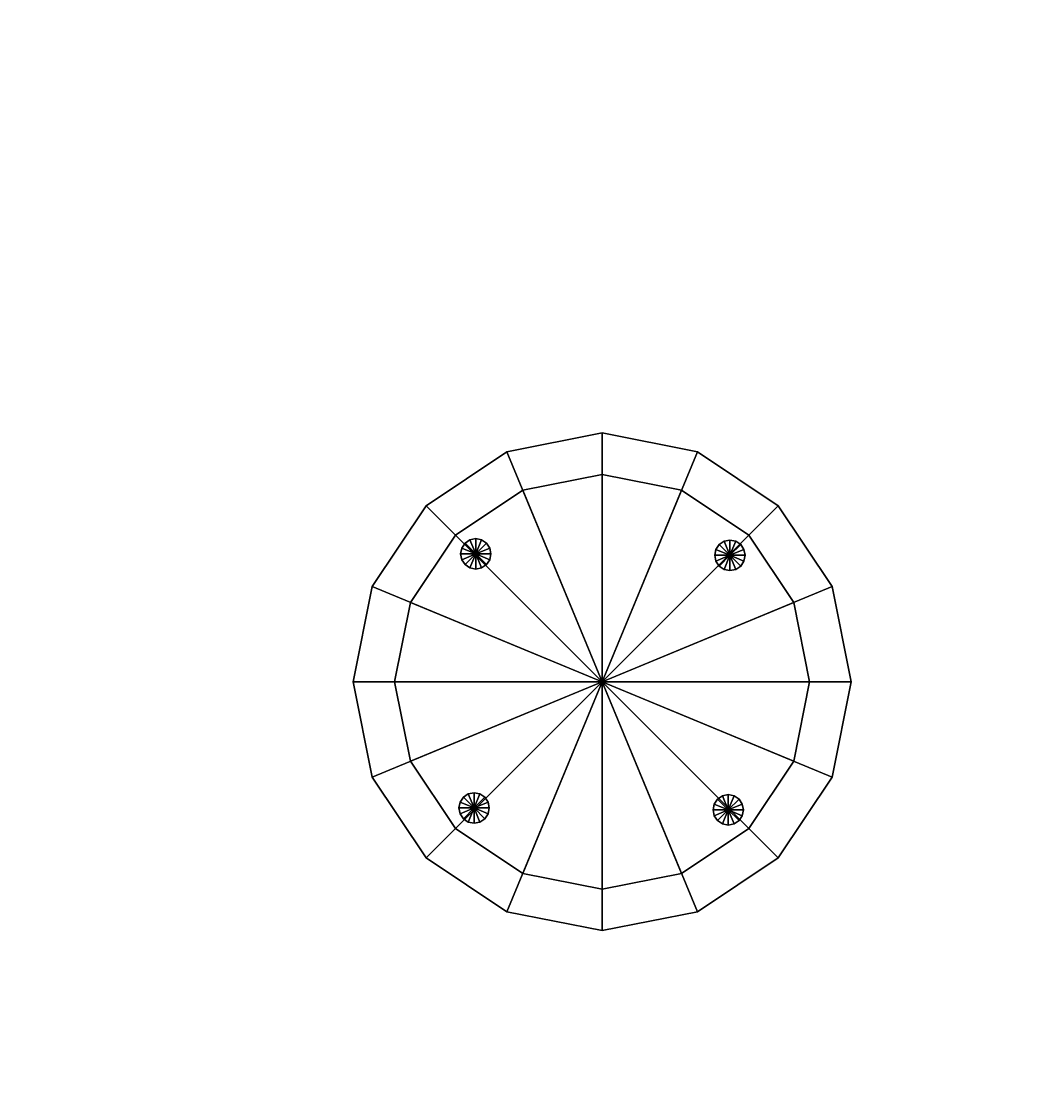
# Model space of a CAD drawing. Header units: millimetres. Extents: x -8000 to 18500, y -500 to 32500.
# Drawn here: x 6080 to 6815, y 8610 to 9378 of the extents above; entities that cross this region are included whole.
import ezdxf

# ---------------------------------------------------------------- set-up
doc = ezdxf.new("R2010")
doc.units = ezdxf.units.MM
for name, color, linetype in [('3D-FINISH', 7, 'Continuous'), ('3D-FURNITURE', 7, 'Continuous'), ('3D-ROOF', 7, 'Continuous'), ('3D-SLABS', 7, 'Continuous')]:
    doc.layers.add(name, color=color, linetype=linetype)

msp = doc.modelspace()

# ---------------------------------------------------------------- linework, layer by layer
at = {"layer": '3D-FINISH', "color": 7}
for points in [[(200, 200, 590), (200, 9800, 590), (9800, 9800, 590), (9800, 200, 590)], [(200, 200, 600), (9800, 200, 600), (9800, 9800, 600), (200, 9800, 600)], [(200, 200, 3990), (200, 9800, 3990), (9800, 9800, 3990), (9800, 200, 3990)], [(200, 200, 4000), (9800, 200, 4000), (9800, 9800, 4000), (200, 9800, 4000)]]:
    msp.add_3dface(points, dxfattribs=at)
at = {"layer": '3D-FURNITURE', "color": 7}
for points in [[(6500, 9080, 1250), (6431.12, 9066.3, 1250), (6431.12, 9066.3, 1295), (6500, 9080, 1295)], [(6500, 8900, 1295), (6500, 9080, 1295), (6431.12, 9066.3, 1295), (6500, 8900, 1295)], [(6500, 8900, 1250), (6431.12, 9066.3, 1250), (6500, 9080, 1250), (6500, 8900, 1250)], [(6568.88, 9066.3, 1250), (6500, 9080, 1250), (6500, 9080, 1295), (6568.88, 9066.3, 1295)], [(6500, 8900, 1295), (6568.88, 9066.3, 1295), (6500, 9080, 1295), (6500, 8900, 1295)], [(6500, 8900, 1250), (6500, 9080, 1250), (6568.88, 9066.3, 1250), (6500, 8900, 1250)], [(6431.12, 9066.3, 1250), (6372.72, 9027.28, 1250), (6372.72, 9027.28, 1295), (6431.12, 9066.3, 1295)], [(6500, 8900, 1295), (6431.12, 9066.3, 1295), (6372.72, 9027.28, 1295), (6500, 8900, 1295)], [(6500, 8900, 1250), (6372.72, 9027.28, 1250), (6431.12, 9066.3, 1250), (6500, 8900, 1250)], [(6500, 8900, 1295), (6627.28, 9027.28, 1295), (6568.88, 9066.3, 1295), (6500, 8900, 1295)], [(6500, 8900, 1250), (6568.88, 9066.3, 1250), (6627.28, 9027.28, 1250), (6500, 8900, 1250)], [(6627.28, 9027.28, 1250), (6568.88, 9066.3, 1250), (6568.88, 9066.3, 1295), (6627.28, 9027.28, 1295)], [(6500, 9050, 860), (6442.6, 9038.58, 860), (6442.6, 9038.58, 875), (6500, 9050, 875)], [(6500, 8900, 875), (6500, 9050, 875), (6442.6, 9038.58, 875), (6500, 8900, 875)], [(6500, 8900, 860), (6442.6, 9038.58, 860), (6500, 9050, 860), (6500, 8900, 860)], [(6557.4, 9038.58, 860), (6500, 9050, 860), (6500, 9050, 875), (6557.4, 9038.58, 875)], [(6500, 8900, 875), (6557.4, 9038.58, 875), (6500, 9050, 875), (6500, 8900, 875)], [(6500, 8900, 860), (6500, 9050, 860), (6557.4, 9038.58, 860), (6500, 8900, 860)], [(6442.6, 9038.58, 860), (6393.93, 9006.07, 860), (6393.93, 9006.07, 875), (6442.6, 9038.58, 875)], [(6500, 8900, 875), (6442.6, 9038.58, 875), (6393.93, 9006.07, 875), (6500, 8900, 875)], [(6500, 8900, 860), (6393.93, 9006.07, 860), (6442.6, 9038.58, 860), (6500, 8900, 860)], [(6500, 8900, 875), (6606.07, 9006.07, 875), (6557.4, 9038.58, 875), (6500, 8900, 875)], [(6500, 8900, 860), (6557.4, 9038.58, 860), (6606.07, 9006.07, 860), (6500, 8900, 860)], [(6606.07, 9006.07, 860), (6557.4, 9038.58, 860), (6557.4, 9038.58, 875), (6606.07, 9006.07, 875)], [(6372.72, 9027.28, 1250), (6333.7, 8968.88, 1250), (6333.7, 8968.88, 1295), (6372.72, 9027.28, 1295)], [(6500, 8900, 1295), (6372.72, 9027.28, 1295), (6333.7, 8968.88, 1295), (6500, 8900, 1295)], [(6500, 8900, 1250), (6333.7, 8968.88, 1250), (6372.72, 9027.28, 1250), (6500, 8900, 1250)], [(6500, 8900, 1295), (6666.3, 8968.88, 1295), (6627.28, 9027.28, 1295), (6500, 8900, 1295)], [(6500, 8900, 1250), (6627.28, 9027.28, 1250), (6666.3, 8968.88, 1250), (6500, 8900, 1250)], [(6666.3, 8968.88, 1250), (6627.28, 9027.28, 1250), (6627.28, 9027.28, 1295), (6666.3, 8968.88, 1295)], [(6393.93, 9006.07, 860), (6361.42, 8957.4, 860), (6361.42, 8957.4, 875), (6393.93, 9006.07, 875)], [(6500, 8900, 875), (6393.93, 9006.07, 875), (6361.42, 8957.4, 875), (6500, 8900, 875)], [(6500, 8900, 860), (6361.42, 8957.4, 860), (6393.93, 9006.07, 860), (6500, 8900, 860)], [(6500, 8900, 875), (6638.58, 8957.4, 875), (6606.07, 9006.07, 875), (6500, 8900, 875)], [(6500, 8900, 860), (6606.07, 9006.07, 860), (6638.58, 8957.4, 860), (6500, 8900, 860)], [(6638.58, 8957.4, 860), (6606.07, 9006.07, 860), (6606.07, 9006.07, 875), (6638.58, 8957.4, 875)], [(6400.87, 9000.27, 600), (6398.48, 8996.7, 600), (6398.48, 8996.7, 1250), (6400.87, 9000.27, 1250)], [(6408.65, 8992.49, 1250), (6400.87, 9000.27, 1250), (6398.48, 8996.7, 1250), (6408.65, 8992.49, 1250)], [(6408.65, 8992.49, 600), (6398.48, 8996.7, 600), (6400.87, 9000.27, 600), (6408.65, 8992.49, 600)], [(6404.44, 9002.65, 600), (6400.87, 9000.27, 600), (6400.87, 9000.27, 1250), (6404.44, 9002.65, 1250)], [(6408.65, 8992.49, 1250), (6404.44, 9002.65, 1250), (6400.87, 9000.27, 1250), (6408.65, 8992.49, 1250)], [(6408.65, 8992.49, 600), (6400.87, 9000.27, 600), (6404.44, 9002.65, 600), (6408.65, 8992.49, 600)], [(6408.65, 9003.49, 600), (6404.44, 9002.65, 600), (6404.44, 9002.65, 1250), (6408.65, 9003.49, 1250)], [(6408.65, 8992.49, 1250), (6408.65, 9003.49, 1250), (6404.44, 9002.65, 1250), (6408.65, 8992.49, 1250)], [(6408.65, 8992.49, 600), (6404.44, 9002.65, 600), (6408.65, 9003.49, 600), (6408.65, 8992.49, 600)], [(6412.86, 9002.65, 600), (6408.65, 9003.49, 600), (6408.65, 9003.49, 1250), (6412.86, 9002.65, 1250)], [(6408.65, 8992.49, 1250), (6412.86, 9002.65, 1250), (6408.65, 9003.49, 1250), (6408.65, 8992.49, 1250)], [(6408.65, 8992.49, 600), (6408.65, 9003.49, 600), (6412.86, 9002.65, 600), (6408.65, 8992.49, 600)], [(6408.65, 8992.49, 1250), (6416.43, 9000.27, 1250), (6412.86, 9002.65, 1250), (6408.65, 8992.49, 1250)], [(6408.65, 8992.49, 600), (6412.86, 9002.65, 600), (6416.43, 9000.27, 600), (6408.65, 8992.49, 600)], [(6408.65, 8992.49, 1250), (6418.81, 8996.7, 1250), (6416.43, 9000.27, 1250), (6408.65, 8992.49, 1250)], [(6408.65, 8992.49, 600), (6416.43, 9000.27, 600), (6418.81, 8996.7, 600), (6408.65, 8992.49, 600)], [(6416.43, 9000.27, 600), (6412.86, 9002.65, 600), (6412.86, 9002.65, 1250), (6416.43, 9000.27, 1250)], [(6418.81, 8996.7, 600), (6416.43, 9000.27, 600), (6416.43, 9000.27, 1250), (6418.81, 8996.7, 1250)], [(6584.64, 8999.2, 600), (6582.26, 8995.64, 600), (6582.26, 8995.64, 1250), (6584.64, 8999.2, 1250)], [(6592.42, 8991.43, 1250), (6584.64, 8999.2, 1250), (6582.26, 8995.64, 1250), (6592.42, 8991.43, 1250)], [(6592.42, 8991.43, 600), (6582.26, 8995.64, 600), (6584.64, 8999.2, 600), (6592.42, 8991.43, 600)], [(6588.21, 9001.59, 600), (6584.64, 8999.2, 600), (6584.64, 8999.2, 1250), (6588.21, 9001.59, 1250)], [(6592.42, 8991.43, 1250), (6588.21, 9001.59, 1250), (6584.64, 8999.2, 1250), (6592.42, 8991.43, 1250)], [(6592.42, 8991.43, 600), (6584.64, 8999.2, 600), (6588.21, 9001.59, 600), (6592.42, 8991.43, 600)], [(6592.42, 9002.43, 600), (6588.21, 9001.59, 600), (6588.21, 9001.59, 1250), (6592.42, 9002.43, 1250)], [(6592.42, 8991.43, 1250), (6592.42, 9002.43, 1250), (6588.21, 9001.59, 1250), (6592.42, 8991.43, 1250)], [(6592.42, 8991.43, 600), (6588.21, 9001.59, 600), (6592.42, 9002.43, 600), (6592.42, 8991.43, 600)], [(6596.63, 9001.59, 600), (6592.42, 9002.43, 600), (6592.42, 9002.43, 1250), (6596.63, 9001.59, 1250)], [(6592.42, 8991.43, 1250), (6596.63, 9001.59, 1250), (6592.42, 9002.43, 1250), (6592.42, 8991.43, 1250)], [(6592.42, 8991.43, 600), (6592.42, 9002.43, 600), (6596.63, 9001.59, 600), (6592.42, 8991.43, 600)], [(6592.42, 8991.43, 1250), (6600.2, 8999.2, 1250), (6596.63, 9001.59, 1250), (6592.42, 8991.43, 1250)], [(6592.42, 8991.43, 600), (6596.63, 9001.59, 600), (6600.2, 8999.2, 600), (6592.42, 8991.43, 600)], [(6592.42, 8991.43, 1250), (6602.58, 8995.64, 1250), (6600.2, 8999.2, 1250), (6592.42, 8991.43, 1250)], [(6592.42, 8991.43, 600), (6600.2, 8999.2, 600), (6602.58, 8995.64, 600), (6592.42, 8991.43, 600)], [(6600.2, 8999.2, 600), (6596.63, 9001.59, 600), (6596.63, 9001.59, 1250), (6600.2, 8999.2, 1250)], [(6602.58, 8995.64, 600), (6600.2, 8999.2, 600), (6600.2, 8999.2, 1250), (6602.58, 8995.64, 1250)], [(6398.48, 8996.7, 600), (6397.65, 8992.49, 600), (6397.65, 8992.49, 1250), (6398.48, 8996.7, 1250)], [(6408.65, 8992.49, 1250), (6398.48, 8996.7, 1250), (6397.65, 8992.49, 1250), (6408.65, 8992.49, 1250)], [(6408.65, 8992.49, 600), (6397.65, 8992.49, 600), (6398.48, 8996.7, 600), (6408.65, 8992.49, 600)], [(6397.65, 8992.49, 600), (6398.48, 8988.28, 600), (6398.48, 8988.28, 1250), (6397.65, 8992.49, 1250)], [(6408.65, 8992.49, 1250), (6397.65, 8992.49, 1250), (6398.48, 8988.28, 1250), (6408.65, 8992.49, 1250)], [(6408.65, 8992.49, 600), (6398.48, 8988.28, 600), (6397.65, 8992.49, 600), (6408.65, 8992.49, 600)], [(6408.65, 8992.49, 1250), (6398.48, 8988.28, 1250), (6400.87, 8984.71, 1250), (6408.65, 8992.49, 1250)], [(6408.65, 8992.49, 600), (6400.87, 8984.71, 600), (6398.48, 8988.28, 600), (6408.65, 8992.49, 600)], [(6408.65, 8992.49, 1250), (6400.87, 8984.71, 1250), (6404.44, 8982.33, 1250), (6408.65, 8992.49, 1250)], [(6408.65, 8992.49, 600), (6404.44, 8982.33, 600), (6400.87, 8984.71, 600), (6408.65, 8992.49, 600)], [(6408.65, 8992.49, 1250), (6404.44, 8982.33, 1250), (6408.65, 8981.49, 1250), (6408.65, 8992.49, 1250)], [(6408.65, 8992.49, 600), (6408.65, 8981.49, 600), (6404.44, 8982.33, 600), (6408.65, 8992.49, 600)], [(6408.65, 8992.49, 1250), (6419.65, 8992.49, 1250), (6418.81, 8996.7, 1250), (6408.65, 8992.49, 1250)], [(6408.65, 8992.49, 600), (6418.81, 8996.7, 600), (6419.65, 8992.49, 600), (6408.65, 8992.49, 600)], [(6408.65, 8992.49, 1250), (6408.65, 8981.49, 1250), (6412.86, 8982.33, 1250), (6408.65, 8992.49, 1250)], [(6408.65, 8992.49, 600), (6412.86, 8982.33, 600), (6408.65, 8981.49, 600), (6408.65, 8992.49, 600)], [(6408.65, 8992.49, 1250), (6412.86, 8982.33, 1250), (6416.43, 8984.71, 1250), (6408.65, 8992.49, 1250)], [(6408.65, 8992.49, 600), (6416.43, 8984.71, 600), (6412.86, 8982.33, 600), (6408.65, 8992.49, 600)], [(6408.65, 8992.49, 1250), (6416.43, 8984.71, 1250), (6418.81, 8988.28, 1250), (6408.65, 8992.49, 1250)], [(6408.65, 8992.49, 600), (6418.81, 8988.28, 600), (6416.43, 8984.71, 600), (6408.65, 8992.49, 600)], [(6408.65, 8992.49, 1250), (6418.81, 8988.28, 1250), (6419.65, 8992.49, 1250), (6408.65, 8992.49, 1250)], [(6408.65, 8992.49, 600), (6419.65, 8992.49, 600), (6418.81, 8988.28, 600), (6408.65, 8992.49, 600)], [(6419.65, 8992.49, 600), (6418.81, 8996.7, 600), (6418.81, 8996.7, 1250), (6419.65, 8992.49, 1250)], [(6418.81, 8988.28, 600), (6419.65, 8992.49, 600), (6419.65, 8992.49, 1250), (6418.81, 8988.28, 1250)], [(6582.26, 8995.64, 600), (6581.42, 8991.43, 600), (6581.42, 8991.43, 1250), (6582.26, 8995.64, 1250)], [(6592.42, 8991.43, 1250), (6582.26, 8995.64, 1250), (6581.42, 8991.43, 1250), (6592.42, 8991.43, 1250)], [(6592.42, 8991.43, 600), (6581.42, 8991.43, 600), (6582.26, 8995.64, 600), (6592.42, 8991.43, 600)], [(6581.42, 8991.43, 600), (6582.26, 8987.22, 600), (6582.26, 8987.22, 1250), (6581.42, 8991.43, 1250)], [(6592.42, 8991.43, 1250), (6581.42, 8991.43, 1250), (6582.26, 8987.22, 1250), (6592.42, 8991.43, 1250)], [(6592.42, 8991.43, 600), (6582.26, 8987.22, 600), (6581.42, 8991.43, 600), (6592.42, 8991.43, 600)], [(6592.42, 8991.43, 1250), (6582.26, 8987.22, 1250), (6584.64, 8983.65, 1250), (6592.42, 8991.43, 1250)], [(6592.42, 8991.43, 600), (6584.64, 8983.65, 600), (6582.26, 8987.22, 600), (6592.42, 8991.43, 600)], [(6592.42, 8991.43, 1250), (6584.64, 8983.65, 1250), (6588.21, 8981.26, 1250), (6592.42, 8991.43, 1250)], [(6592.42, 8991.43, 600), (6588.21, 8981.26, 600), (6584.64, 8983.65, 600), (6592.42, 8991.43, 600)], [(6592.42, 8991.43, 1250), (6588.21, 8981.26, 1250), (6592.42, 8980.43, 1250), (6592.42, 8991.43, 1250)], [(6592.42, 8991.43, 600), (6592.42, 8980.43, 600), (6588.21, 8981.26, 600), (6592.42, 8991.43, 600)], [(6592.42, 8991.43, 1250), (6603.42, 8991.43, 1250), (6602.58, 8995.64, 1250), (6592.42, 8991.43, 1250)], [(6592.42, 8991.43, 600), (6602.58, 8995.64, 600), (6603.42, 8991.43, 600), (6592.42, 8991.43, 600)], [(6592.42, 8991.43, 1250), (6592.42, 8980.43, 1250), (6596.63, 8981.26, 1250), (6592.42, 8991.43, 1250)], [(6592.42, 8991.43, 600), (6596.63, 8981.26, 600), (6592.42, 8980.43, 600), (6592.42, 8991.43, 600)], [(6592.42, 8991.43, 1250), (6596.63, 8981.26, 1250), (6600.2, 8983.65, 1250), (6592.42, 8991.43, 1250)], [(6592.42, 8991.43, 600), (6600.2, 8983.65, 600), (6596.63, 8981.26, 600), (6592.42, 8991.43, 600)], [(6592.42, 8991.43, 1250), (6600.2, 8983.65, 1250), (6602.58, 8987.22, 1250), (6592.42, 8991.43, 1250)], [(6592.42, 8991.43, 600), (6602.58, 8987.22, 600), (6600.2, 8983.65, 600), (6592.42, 8991.43, 600)], [(6592.42, 8991.43, 1250), (6602.58, 8987.22, 1250), (6603.42, 8991.43, 1250), (6592.42, 8991.43, 1250)], [(6592.42, 8991.43, 600), (6603.42, 8991.43, 600), (6602.58, 8987.22, 600), (6592.42, 8991.43, 600)], [(6603.42, 8991.43, 600), (6602.58, 8995.64, 600), (6602.58, 8995.64, 1250), (6603.42, 8991.43, 1250)], [(6602.58, 8987.22, 600), (6603.42, 8991.43, 600), (6603.42, 8991.43, 1250), (6602.58, 8987.22, 1250)], [(6398.48, 8988.28, 600), (6400.87, 8984.71, 600), (6400.87, 8984.71, 1250), (6398.48, 8988.28, 1250)], [(6400.87, 8984.71, 600), (6404.44, 8982.33, 600), (6404.44, 8982.33, 1250), (6400.87, 8984.71, 1250)], [(6404.44, 8982.33, 600), (6408.65, 8981.49, 600), (6408.65, 8981.49, 1250), (6404.44, 8982.33, 1250)], [(6408.65, 8981.49, 600), (6412.86, 8982.33, 600), (6412.86, 8982.33, 1250), (6408.65, 8981.49, 1250)], [(6412.86, 8982.33, 600), (6416.43, 8984.71, 600), (6416.43, 8984.71, 1250), (6412.86, 8982.33, 1250)], [(6416.43, 8984.71, 600), (6418.81, 8988.28, 600), (6418.81, 8988.28, 1250), (6416.43, 8984.71, 1250)], [(6582.26, 8987.22, 600), (6584.64, 8983.65, 600), (6584.64, 8983.65, 1250), (6582.26, 8987.22, 1250)], [(6584.64, 8983.65, 600), (6588.21, 8981.26, 600), (6588.21, 8981.26, 1250), (6584.64, 8983.65, 1250)], [(6596.63, 8981.26, 600), (6600.2, 8983.65, 600), (6600.2, 8983.65, 1250), (6596.63, 8981.26, 1250)], [(6600.2, 8983.65, 600), (6602.58, 8987.22, 600), (6602.58, 8987.22, 1250), (6600.2, 8983.65, 1250)], [(6588.21, 8981.26, 600), (6592.42, 8980.43, 600), (6592.42, 8980.43, 1250), (6588.21, 8981.26, 1250)], [(6592.42, 8980.43, 600), (6596.63, 8981.26, 600), (6596.63, 8981.26, 1250), (6592.42, 8980.43, 1250)], [(6333.7, 8968.88, 1250), (6320, 8900, 1250), (6320, 8900, 1295), (6333.7, 8968.88, 1295)], [(6500, 8900, 1295), (6333.7, 8968.88, 1295), (6320, 8900, 1295), (6500, 8900, 1295)], [(6500, 8900, 1250), (6320, 8900, 1250), (6333.7, 8968.88, 1250), (6500, 8900, 1250)], [(6500, 8900, 1295), (6680, 8900, 1295), (6666.3, 8968.88, 1295), (6500, 8900, 1295)], [(6500, 8900, 1250), (6666.3, 8968.88, 1250), (6680, 8900, 1250), (6500, 8900, 1250)], [(6680, 8900, 1250), (6666.3, 8968.88, 1250), (6666.3, 8968.88, 1295), (6680, 8900, 1295)], [(6361.42, 8957.4, 860), (6350, 8900, 860), (6350, 8900, 875), (6361.42, 8957.4, 875)], [(6500, 8900, 875), (6361.42, 8957.4, 875), (6350, 8900, 875), (6500, 8900, 875)], [(6500, 8900, 860), (6350, 8900, 860), (6361.42, 8957.4, 860), (6500, 8900, 860)], [(6500, 8900, 875), (6650, 8900, 875), (6638.58, 8957.4, 875), (6500, 8900, 875)], [(6500, 8900, 860), (6638.58, 8957.4, 860), (6650, 8900, 860), (6500, 8900, 860)], [(6650, 8900, 860), (6638.58, 8957.4, 860), (6638.58, 8957.4, 875), (6650, 8900, 875)], [(6320, 8900, 1250), (6333.7, 8831.12, 1250), (6333.7, 8831.12, 1295), (6320, 8900, 1295)], [(6500, 8900, 1295), (6320, 8900, 1295), (6333.7, 8831.12, 1295), (6500, 8900, 1295)], [(6500, 8900, 1250), (6333.7, 8831.12, 1250), (6320, 8900, 1250), (6500, 8900, 1250)], [(6500, 8900, 1295), (6333.7, 8831.12, 1295), (6372.72, 8772.72, 1295), (6500, 8900, 1295)], [(6500, 8900, 1250), (6372.72, 8772.72, 1250), (6333.7, 8831.12, 1250), (6500, 8900, 1250)], [(6350, 8900, 860), (6361.42, 8842.6, 860), (6361.42, 8842.6, 875), (6350, 8900, 875)], [(6500, 8900, 875), (6350, 8900, 875), (6361.42, 8842.6, 875), (6500, 8900, 875)], [(6500, 8900, 860), (6361.42, 8842.6, 860), (6350, 8900, 860), (6500, 8900, 860)], [(6500, 8900, 875), (6361.42, 8842.6, 875), (6393.93, 8793.93, 875), (6500, 8900, 875)], [(6500, 8900, 860), (6393.93, 8793.93, 860), (6361.42, 8842.6, 860), (6500, 8900, 860)], [(6500, 8900, 1295), (6372.72, 8772.72, 1295), (6431.12, 8733.7, 1295), (6500, 8900, 1295)], [(6500, 8900, 1250), (6431.12, 8733.7, 1250), (6372.72, 8772.72, 1250), (6500, 8900, 1250)], [(6500, 8900, 875), (6393.93, 8793.93, 875), (6442.6, 8761.42, 875), (6500, 8900, 875)], [(6500, 8900, 860), (6442.6, 8761.42, 860), (6393.93, 8793.93, 860), (6500, 8900, 860)], [(6500, 8900, 1295), (6431.12, 8733.7, 1295), (6500, 8720, 1295), (6500, 8900, 1295)], [(6500, 8900, 1250), (6500, 8720, 1250), (6431.12, 8733.7, 1250), (6500, 8900, 1250)], [(6500, 8900, 875), (6442.6, 8761.42, 875), (6500, 8750, 875), (6500, 8900, 875)], [(6500, 8900, 860), (6500, 8750, 860), (6442.6, 8761.42, 860), (6500, 8900, 860)], [(6500, 8900, 875), (6500, 8750, 875), (6557.4, 8761.42, 875), (6500, 8900, 875)], [(6500, 8900, 860), (6557.4, 8761.42, 860), (6500, 8750, 860), (6500, 8900, 860)], [(6500, 8900, 875), (6557.4, 8761.42, 875), (6606.07, 8793.93, 875), (6500, 8900, 875)], [(6500, 8900, 860), (6606.07, 8793.93, 860), (6557.4, 8761.42, 860), (6500, 8900, 860)], [(6500, 8900, 875), (6606.07, 8793.93, 875), (6638.58, 8842.6, 875), (6500, 8900, 875)], [(6500, 8900, 860), (6638.58, 8842.6, 860), (6606.07, 8793.93, 860), (6500, 8900, 860)], [(6500, 8900, 875), (6638.58, 8842.6, 875), (6650, 8900, 875), (6500, 8900, 875)], [(6500, 8900, 860), (6650, 8900, 860), (6638.58, 8842.6, 860), (6500, 8900, 860)], [(6500, 8900, 1295), (6500, 8720, 1295), (6568.88, 8733.7, 1295), (6500, 8900, 1295)], [(6500, 8900, 1250), (6568.88, 8733.7, 1250), (6500, 8720, 1250), (6500, 8900, 1250)], [(6500, 8900, 1295), (6568.88, 8733.7, 1295), (6627.28, 8772.72, 1295), (6500, 8900, 1295)], [(6500, 8900, 1250), (6627.28, 8772.72, 1250), (6568.88, 8733.7, 1250), (6500, 8900, 1250)], [(6500, 8900, 1295), (6627.28, 8772.72, 1295), (6666.3, 8831.12, 1295), (6500, 8900, 1295)], [(6500, 8900, 1250), (6666.3, 8831.12, 1250), (6627.28, 8772.72, 1250), (6500, 8900, 1250)], [(6500, 8900, 1295), (6666.3, 8831.12, 1295), (6680, 8900, 1295), (6500, 8900, 1295)], [(6500, 8900, 1250), (6680, 8900, 1250), (6666.3, 8831.12, 1250), (6500, 8900, 1250)], [(6638.58, 8842.6, 860), (6650, 8900, 860), (6650, 8900, 875), (6638.58, 8842.6, 875)], [(6666.3, 8831.12, 1250), (6680, 8900, 1250), (6680, 8900, 1295), (6666.3, 8831.12, 1295)], [(6361.42, 8842.6, 860), (6393.93, 8793.93, 860), (6393.93, 8793.93, 875), (6361.42, 8842.6, 875)], [(6606.07, 8793.93, 860), (6638.58, 8842.6, 860), (6638.58, 8842.6, 875), (6606.07, 8793.93, 875)], [(6333.7, 8831.12, 1250), (6372.72, 8772.72, 1250), (6372.72, 8772.72, 1295), (6333.7, 8831.12, 1295)], [(6627.28, 8772.72, 1250), (6666.3, 8831.12, 1250), (6666.3, 8831.12, 1295), (6627.28, 8772.72, 1295)], [(6397.27, 8812.93, 600), (6396.44, 8808.72, 600), (6396.44, 8808.72, 1250), (6397.27, 8812.93, 1250)], [(6407.44, 8808.72, 1250), (6397.27, 8812.93, 1250), (6396.44, 8808.72, 1250), (6407.44, 8808.72, 1250)], [(6407.44, 8808.72, 600), (6396.44, 8808.72, 600), (6397.27, 8812.93, 600), (6407.44, 8808.72, 600)], [(6399.66, 8816.5, 600), (6397.27, 8812.93, 600), (6397.27, 8812.93, 1250), (6399.66, 8816.5, 1250)], [(6407.44, 8808.72, 1250), (6399.66, 8816.5, 1250), (6397.27, 8812.93, 1250), (6407.44, 8808.72, 1250)], [(6407.44, 8808.72, 600), (6397.27, 8812.93, 600), (6399.66, 8816.5, 600), (6407.44, 8808.72, 600)], [(6403.23, 8818.88, 600), (6399.66, 8816.5, 600), (6399.66, 8816.5, 1250), (6403.23, 8818.88, 1250)], [(6407.44, 8808.72, 1250), (6403.23, 8818.88, 1250), (6399.66, 8816.5, 1250), (6407.44, 8808.72, 1250)], [(6407.44, 8808.72, 600), (6399.66, 8816.5, 600), (6403.23, 8818.88, 600), (6407.44, 8808.72, 600)], [(6407.44, 8819.72, 600), (6403.23, 8818.88, 600), (6403.23, 8818.88, 1250), (6407.44, 8819.72, 1250)], [(6407.44, 8808.72, 1250), (6407.44, 8819.72, 1250), (6403.23, 8818.88, 1250), (6407.44, 8808.72, 1250)], [(6407.44, 8808.72, 600), (6403.23, 8818.88, 600), (6407.44, 8819.72, 600), (6407.44, 8808.72, 600)], [(6411.65, 8818.88, 600), (6407.44, 8819.72, 600), (6407.44, 8819.72, 1250), (6411.65, 8818.88, 1250)], [(6407.44, 8808.72, 1250), (6411.65, 8818.88, 1250), (6407.44, 8819.72, 1250), (6407.44, 8808.72, 1250)], [(6407.44, 8808.72, 600), (6407.44, 8819.72, 600), (6411.65, 8818.88, 600), (6407.44, 8808.72, 600)], [(6407.44, 8808.72, 1250), (6415.21, 8816.5, 1250), (6411.65, 8818.88, 1250), (6407.44, 8808.72, 1250)], [(6407.44, 8808.72, 600), (6411.65, 8818.88, 600), (6415.21, 8816.5, 600), (6407.44, 8808.72, 600)], [(6407.44, 8808.72, 1250), (6417.6, 8812.93, 1250), (6415.21, 8816.5, 1250), (6407.44, 8808.72, 1250)], [(6407.44, 8808.72, 600), (6415.21, 8816.5, 600), (6417.6, 8812.93, 600), (6407.44, 8808.72, 600)], [(6407.44, 8808.72, 1250), (6418.44, 8808.72, 1250), (6417.6, 8812.93, 1250), (6407.44, 8808.72, 1250)], [(6407.44, 8808.72, 600), (6417.6, 8812.93, 600), (6418.44, 8808.72, 600), (6407.44, 8808.72, 600)], [(6415.21, 8816.5, 600), (6411.65, 8818.88, 600), (6411.65, 8818.88, 1250), (6415.21, 8816.5, 1250)], [(6417.6, 8812.93, 600), (6415.21, 8816.5, 600), (6415.21, 8816.5, 1250), (6417.6, 8812.93, 1250)], [(6418.44, 8808.72, 600), (6417.6, 8812.93, 600), (6417.6, 8812.93, 1250), (6418.44, 8808.72, 1250)], [(6583.43, 8815.14, 600), (6581.04, 8811.57, 600), (6581.04, 8811.57, 1250), (6583.43, 8815.14, 1250)], [(6591.21, 8807.36, 1250), (6583.43, 8815.14, 1250), (6581.04, 8811.57, 1250), (6591.21, 8807.36, 1250)], [(6591.21, 8807.36, 600), (6581.04, 8811.57, 600), (6583.43, 8815.14, 600), (6591.21, 8807.36, 600)], [(6587, 8817.53, 600), (6583.43, 8815.14, 600), (6583.43, 8815.14, 1250), (6587, 8817.53, 1250)], [(6591.21, 8807.36, 1250), (6587, 8817.53, 1250), (6583.43, 8815.14, 1250), (6591.21, 8807.36, 1250)], [(6591.21, 8807.36, 600), (6583.43, 8815.14, 600), (6587, 8817.53, 600), (6591.21, 8807.36, 600)], [(6591.21, 8818.36, 600), (6587, 8817.53, 600), (6587, 8817.53, 1250), (6591.21, 8818.36, 1250)], [(6591.21, 8807.36, 1250), (6591.21, 8818.36, 1250), (6587, 8817.53, 1250), (6591.21, 8807.36, 1250)], [(6591.21, 8807.36, 600), (6587, 8817.53, 600), (6591.21, 8818.36, 600), (6591.21, 8807.36, 600)], [(6595.41, 8817.53, 600), (6591.21, 8818.36, 600), (6591.21, 8818.36, 1250), (6595.41, 8817.53, 1250)], [(6591.21, 8807.36, 1250), (6595.41, 8817.53, 1250), (6591.21, 8818.36, 1250), (6591.21, 8807.36, 1250)], [(6591.21, 8807.36, 600), (6591.21, 8818.36, 600), (6595.41, 8817.53, 600), (6591.21, 8807.36, 600)], [(6591.21, 8807.36, 1250), (6598.98, 8815.14, 1250), (6595.41, 8817.53, 1250), (6591.21, 8807.36, 1250)], [(6591.21, 8807.36, 600), (6595.41, 8817.53, 600), (6598.98, 8815.14, 600), (6591.21, 8807.36, 600)], [(6591.21, 8807.36, 1250), (6601.37, 8811.57, 1250), (6598.98, 8815.14, 1250), (6591.21, 8807.36, 1250)], [(6591.21, 8807.36, 600), (6598.98, 8815.14, 600), (6601.37, 8811.57, 600), (6591.21, 8807.36, 600)], [(6598.98, 8815.14, 600), (6595.41, 8817.53, 600), (6595.41, 8817.53, 1250), (6598.98, 8815.14, 1250)], [(6601.37, 8811.57, 600), (6598.98, 8815.14, 600), (6598.98, 8815.14, 1250), (6601.37, 8811.57, 1250)], [(6396.44, 8808.72, 600), (6397.27, 8804.51, 600), (6397.27, 8804.51, 1250), (6396.44, 8808.72, 1250)], [(6407.44, 8808.72, 1250), (6396.44, 8808.72, 1250), (6397.27, 8804.51, 1250), (6407.44, 8808.72, 1250)], [(6407.44, 8808.72, 600), (6397.27, 8804.51, 600), (6396.44, 8808.72, 600), (6407.44, 8808.72, 600)], [(6407.44, 8808.72, 1250), (6397.27, 8804.51, 1250), (6399.66, 8800.94, 1250), (6407.44, 8808.72, 1250)], [(6407.44, 8808.72, 600), (6399.66, 8800.94, 600), (6397.27, 8804.51, 600), (6407.44, 8808.72, 600)], [(6407.44, 8808.72, 1250), (6399.66, 8800.94, 1250), (6403.23, 8798.56, 1250), (6407.44, 8808.72, 1250)], [(6407.44, 8808.72, 600), (6403.23, 8798.56, 600), (6399.66, 8800.94, 600), (6407.44, 8808.72, 600)], [(6407.44, 8808.72, 1250), (6403.23, 8798.56, 1250), (6407.44, 8797.72, 1250), (6407.44, 8808.72, 1250)], [(6407.44, 8808.72, 600), (6407.44, 8797.72, 600), (6403.23, 8798.56, 600), (6407.44, 8808.72, 600)], [(6407.44, 8808.72, 1250), (6407.44, 8797.72, 1250), (6411.65, 8798.56, 1250), (6407.44, 8808.72, 1250)], [(6407.44, 8808.72, 600), (6411.65, 8798.56, 600), (6407.44, 8797.72, 600), (6407.44, 8808.72, 600)], [(6407.44, 8808.72, 1250), (6411.65, 8798.56, 1250), (6415.21, 8800.94, 1250), (6407.44, 8808.72, 1250)], [(6407.44, 8808.72, 600), (6415.21, 8800.94, 600), (6411.65, 8798.56, 600), (6407.44, 8808.72, 600)], [(6407.44, 8808.72, 1250), (6415.21, 8800.94, 1250), (6417.6, 8804.51, 1250), (6407.44, 8808.72, 1250)], [(6407.44, 8808.72, 600), (6417.6, 8804.51, 600), (6415.21, 8800.94, 600), (6407.44, 8808.72, 600)], [(6407.44, 8808.72, 1250), (6417.6, 8804.51, 1250), (6418.44, 8808.72, 1250), (6407.44, 8808.72, 1250)], [(6407.44, 8808.72, 600), (6418.44, 8808.72, 600), (6417.6, 8804.51, 600), (6407.44, 8808.72, 600)], [(6417.6, 8804.51, 600), (6418.44, 8808.72, 600), (6418.44, 8808.72, 1250), (6417.6, 8804.51, 1250)], [(6581.04, 8811.57, 600), (6580.21, 8807.36, 600), (6580.21, 8807.36, 1250), (6581.04, 8811.57, 1250)], [(6591.21, 8807.36, 1250), (6581.04, 8811.57, 1250), (6580.21, 8807.36, 1250), (6591.21, 8807.36, 1250)], [(6591.21, 8807.36, 600), (6580.21, 8807.36, 600), (6581.04, 8811.57, 600), (6591.21, 8807.36, 600)], [(6580.21, 8807.36, 600), (6581.04, 8803.15, 600), (6581.04, 8803.15, 1250), (6580.21, 8807.36, 1250)], [(6591.21, 8807.36, 1250), (6580.21, 8807.36, 1250), (6581.04, 8803.15, 1250), (6591.21, 8807.36, 1250)], [(6591.21, 8807.36, 600), (6581.04, 8803.15, 600), (6580.21, 8807.36, 600), (6591.21, 8807.36, 600)], [(6591.21, 8807.36, 1250), (6581.04, 8803.15, 1250), (6583.43, 8799.58, 1250), (6591.21, 8807.36, 1250)], [(6591.21, 8807.36, 600), (6583.43, 8799.58, 600), (6581.04, 8803.15, 600), (6591.21, 8807.36, 600)], [(6591.21, 8807.36, 1250), (6583.43, 8799.58, 1250), (6587, 8797.2, 1250), (6591.21, 8807.36, 1250)], [(6591.21, 8807.36, 600), (6587, 8797.2, 600), (6583.43, 8799.58, 600), (6591.21, 8807.36, 600)], [(6591.21, 8807.36, 1250), (6587, 8797.2, 1250), (6591.21, 8796.36, 1250), (6591.21, 8807.36, 1250)], [(6591.21, 8807.36, 600), (6591.21, 8796.36, 600), (6587, 8797.2, 600), (6591.21, 8807.36, 600)], [(6591.21, 8807.36, 1250), (6602.21, 8807.36, 1250), (6601.37, 8811.57, 1250), (6591.21, 8807.36, 1250)], [(6591.21, 8807.36, 600), (6601.37, 8811.57, 600), (6602.21, 8807.36, 600), (6591.21, 8807.36, 600)], [(6591.21, 8807.36, 1250), (6591.21, 8796.36, 1250), (6595.41, 8797.2, 1250), (6591.21, 8807.36, 1250)], [(6591.21, 8807.36, 600), (6595.41, 8797.2, 600), (6591.21, 8796.36, 600), (6591.21, 8807.36, 600)], [(6591.21, 8807.36, 1250), (6595.41, 8797.2, 1250), (6598.98, 8799.58, 1250), (6591.21, 8807.36, 1250)], [(6591.21, 8807.36, 600), (6598.98, 8799.58, 600), (6595.41, 8797.2, 600), (6591.21, 8807.36, 600)], [(6591.21, 8807.36, 1250), (6598.98, 8799.58, 1250), (6601.37, 8803.15, 1250), (6591.21, 8807.36, 1250)], [(6591.21, 8807.36, 600), (6601.37, 8803.15, 600), (6598.98, 8799.58, 600), (6591.21, 8807.36, 600)], [(6591.21, 8807.36, 1250), (6601.37, 8803.15, 1250), (6602.21, 8807.36, 1250), (6591.21, 8807.36, 1250)], [(6591.21, 8807.36, 600), (6602.21, 8807.36, 600), (6601.37, 8803.15, 600), (6591.21, 8807.36, 600)], [(6602.21, 8807.36, 600), (6601.37, 8811.57, 600), (6601.37, 8811.57, 1250), (6602.21, 8807.36, 1250)], [(6601.37, 8803.15, 600), (6602.21, 8807.36, 600), (6602.21, 8807.36, 1250), (6601.37, 8803.15, 1250)], [(6397.27, 8804.51, 600), (6399.66, 8800.94, 600), (6399.66, 8800.94, 1250), (6397.27, 8804.51, 1250)], [(6399.66, 8800.94, 600), (6403.23, 8798.56, 600), (6403.23, 8798.56, 1250), (6399.66, 8800.94, 1250)], [(6403.23, 8798.56, 600), (6407.44, 8797.72, 600), (6407.44, 8797.72, 1250), (6403.23, 8798.56, 1250)], [(6407.44, 8797.72, 600), (6411.65, 8798.56, 600), (6411.65, 8798.56, 1250), (6407.44, 8797.72, 1250)], [(6411.65, 8798.56, 600), (6415.21, 8800.94, 600), (6415.21, 8800.94, 1250), (6411.65, 8798.56, 1250)], [(6415.21, 8800.94, 600), (6417.6, 8804.51, 600), (6417.6, 8804.51, 1250), (6415.21, 8800.94, 1250)], [(6581.04, 8803.15, 600), (6583.43, 8799.58, 600), (6583.43, 8799.58, 1250), (6581.04, 8803.15, 1250)], [(6583.43, 8799.58, 600), (6587, 8797.2, 600), (6587, 8797.2, 1250), (6583.43, 8799.58, 1250)], [(6595.41, 8797.2, 600), (6598.98, 8799.58, 600), (6598.98, 8799.58, 1250), (6595.41, 8797.2, 1250)], [(6598.98, 8799.58, 600), (6601.37, 8803.15, 600), (6601.37, 8803.15, 1250), (6598.98, 8799.58, 1250)], [(6393.93, 8793.93, 860), (6442.6, 8761.42, 860), (6442.6, 8761.42, 875), (6393.93, 8793.93, 875)], [(6557.4, 8761.42, 860), (6606.07, 8793.93, 860), (6606.07, 8793.93, 875), (6557.4, 8761.42, 875)], [(6587, 8797.2, 600), (6591.21, 8796.36, 600), (6591.21, 8796.36, 1250), (6587, 8797.2, 1250)], [(6591.21, 8796.36, 600), (6595.41, 8797.2, 600), (6595.41, 8797.2, 1250), (6591.21, 8796.36, 1250)], [(6372.72, 8772.72, 1250), (6431.12, 8733.7, 1250), (6431.12, 8733.7, 1295), (6372.72, 8772.72, 1295)], [(6568.88, 8733.7, 1250), (6627.28, 8772.72, 1250), (6627.28, 8772.72, 1295), (6568.88, 8733.7, 1295)], [(6442.6, 8761.42, 860), (6500, 8750, 860), (6500, 8750, 875), (6442.6, 8761.42, 875)], [(6500, 8750, 860), (6557.4, 8761.42, 860), (6557.4, 8761.42, 875), (6500, 8750, 875)], [(6431.12, 8733.7, 1250), (6500, 8720, 1250), (6500, 8720, 1295), (6431.12, 8733.7, 1295)], [(6500, 8720, 1250), (6568.88, 8733.7, 1250), (6568.88, 8733.7, 1295), (6500, 8720, 1295)]]:
    msp.add_3dface(points, dxfattribs=at)
at = {"layer": '3D-ROOF', "color": 7}
for points in [[(0, 0, 7000), (0, 10000, 7000), (10000, 10000, 7000), (10000, 0, 7000)], [(0, 0, 7200), (10000, 0, 7200), (10000, 10000, 7200), (0, 10000, 7200)]]:
    msp.add_3dface(points, dxfattribs=at)
at = {"layer": '3D-SLABS', "color": 7}
for points in [[(0, 0), (0, 10000), (10000, 10000), (10000, 0)], [(0, 0, 600), (10000, 0, 600), (10000, 10000, 600), (0, 10000, 600)], [(0, 7500, 3800), (0, 10000, 3800), (10000, 10000, 3800), (10000, 7500, 3800)], [(0, 7500, 4000), (10000, 7500, 4000), (10000, 10000, 4000), (0, 10000, 4000)]]:
    msp.add_3dface(points, dxfattribs=at)

doc.saveas('drawing.dxf')
